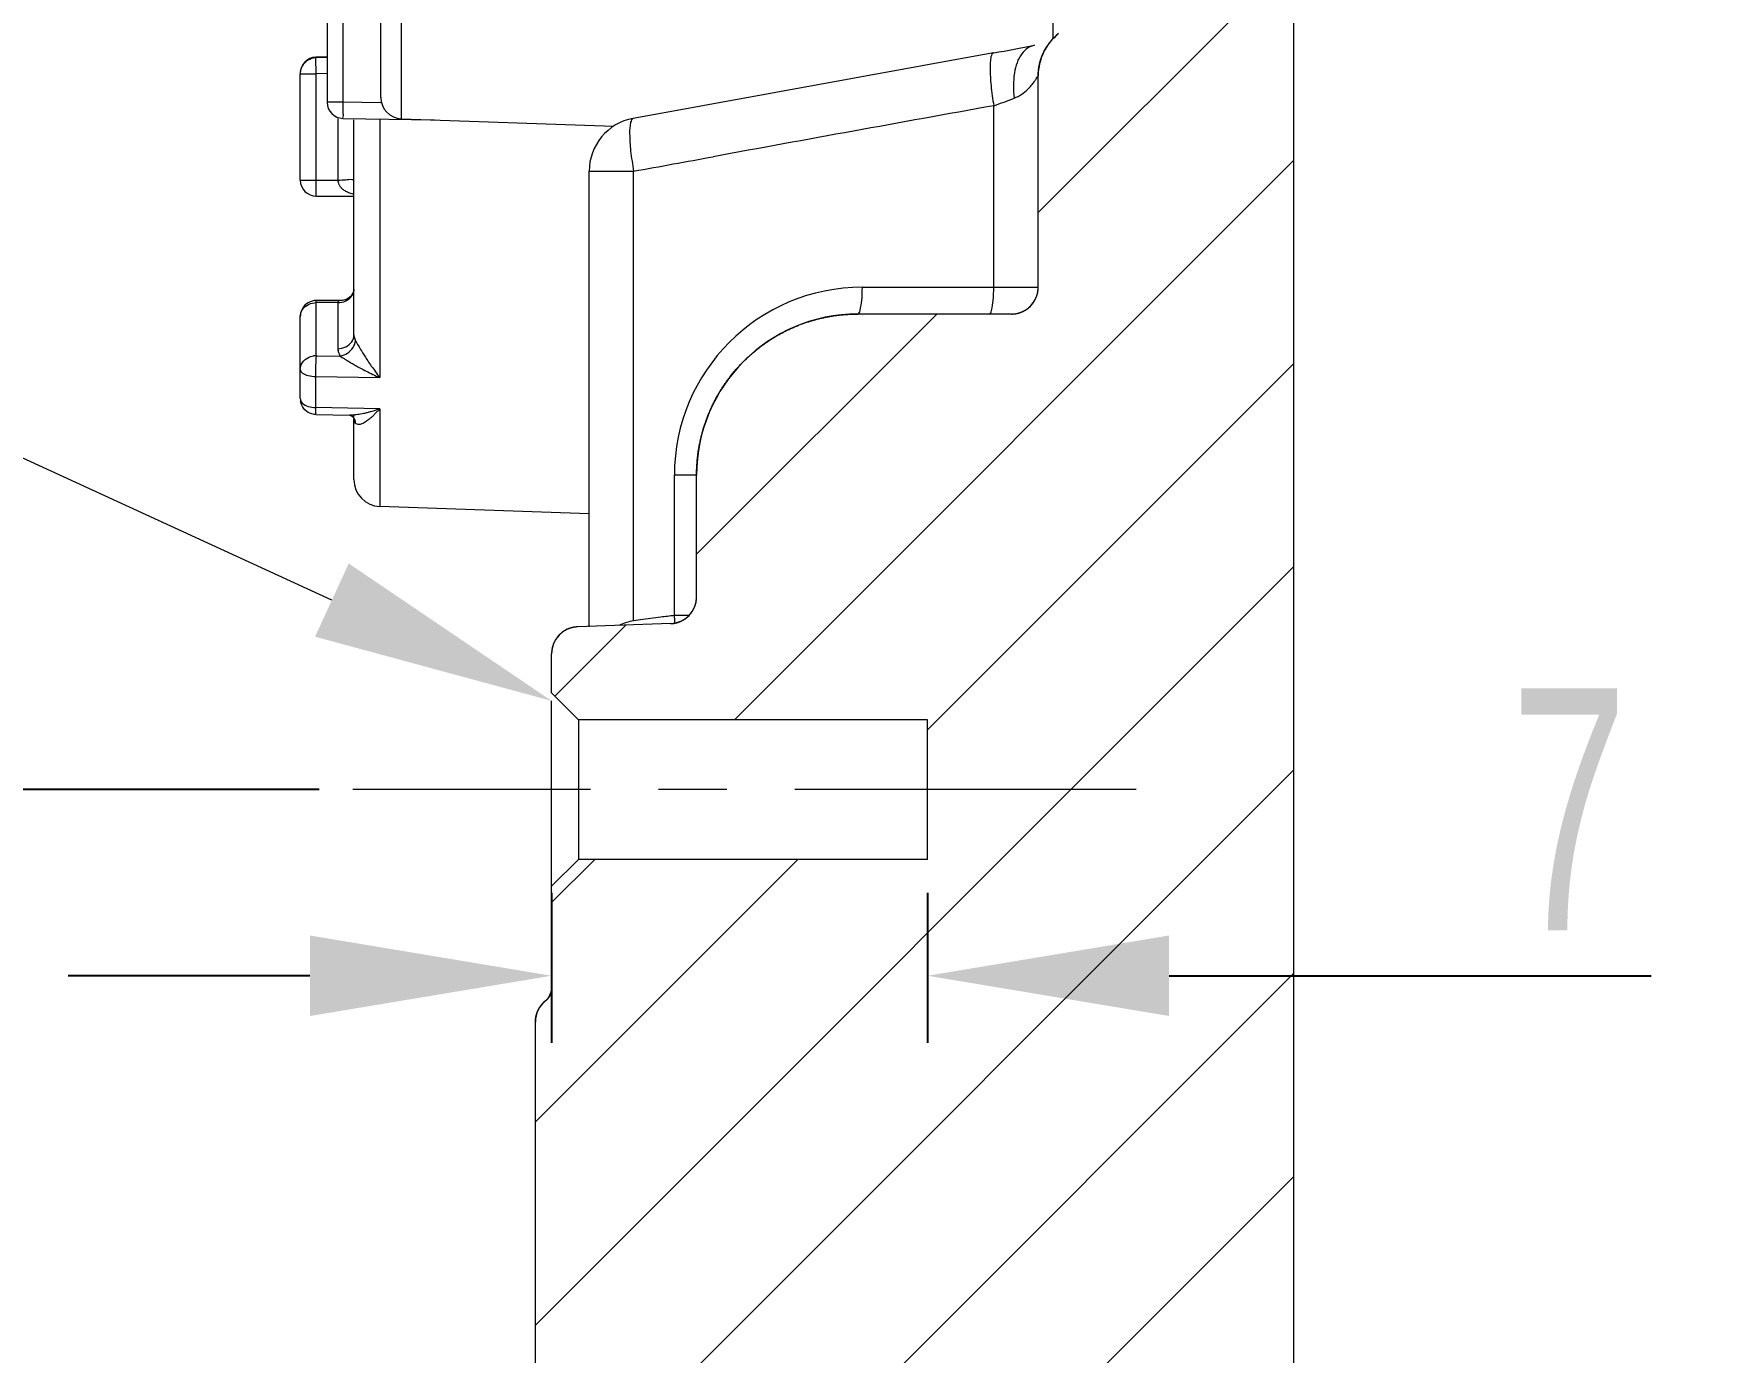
# Model space of a CAD drawing. Header units: millimetres. Extents: x 5536 to 6151, y 463 to 893.
# Drawn here: x 5880.1 to 5911.39, y 705.77 to 730.32 of the extents above; entities that cross this region are included whole.
import ezdxf

# ---------------------------------------------------------------- set-up
doc = ezdxf.new("R2010")
doc.units = ezdxf.units.MM
doc.header["$LTSCALE"] = 0.2
doc.linetypes.add('CENTER', pattern=[50.8, 31.75, -6.35, 6.35, -6.35])
doc.layers.get('0').update_dxf_attribs({"lineweight": 18})
for name, color, linetype, lineweight in [('poumianxian', 2, 'Continuous', 18), ('图层1', 1, 'CENTER', 18), ('图层2', 4, 'Continuous', 18)]:
    doc.layers.add(name, color=color, linetype=linetype, lineweight=lineweight)
doc.styles.add('標準', font='', dxfattribs={"width": 0.667})
doc.styles.get('標準').set_extended_font_data('pmingliu')
doc.dimstyles.new('ISO-25', dxfattribs={"dimtxt": 2.5, "dimasz": 2.5, "dimexe": 1.25, "dimexo": 0.625, "dimtad": 1, "dimdsep": 46, "dimtxsty": 'Standard', "dimblk": '_CAXARROW', "dimcen": 0, "dimdle": 5, "dimclrd": 4, "dimclre": 4, "dimclrt": 3, "dimadec": 0, "dimazin": 0, "dimtfac": 0.707107, "dimtofl": 0, "dimtmove": 2, "dimatfit": 3, "dimfxl": 0, "dimfrac": 2, "dimarcsym": 0})

# ---------------------------------------------------------------- blocks, each defined once
blk = doc.blocks.new('*X3')
at = {"layer": '图层2'}
for p, q in [((5898.802, 726.989), (5903.232, 731.419)), ((5893.145, 717.548), (5903.56, 727.964)), ((5892.44, 720.627), (5896.913, 725.1)), ((5896.74, 717.36), (5903.56, 724.18)), ((5889.44, 706.277), (5903.56, 720.397)), ((5889.801, 717.988), (5891.12, 719.307)), ((5889.44, 702.493), (5903.56, 716.613)), ((5889.44, 710.06), (5894.328, 714.948)), ((5889.74, 714.144), (5890.545, 714.948)), ((5889.44, 698.709), (5903.56, 712.829)), ((5889.74, 695.226), (5903.56, 709.046))]:
    blk.add_line(p, q, dxfattribs=at)
blk = doc.blocks.new('*X7')
at = {"layer": 'poumianxian'}
for points in [[(5871.575, 711.748), (5873.075, 711.748), (5872.325, 716.248)], [(5871.575, 696.748), (5873.075, 696.748), (5872.325, 692.248)]]:
    blk.add_hatch(color=6, dxfattribs=at).paths.add_polyline_path(points, flags=0)
at = {"layer": 'poumianxian', "color": 6, "lineweight": -2}
for p, q in [((5885.414, 716.248), (5871.075, 716.248)), ((5872.325, 711.748), (5872.325, 696.748)), ((5885.414, 692.248), (5871.075, 692.248))]:
    blk.add_line(p, q, dxfattribs=at)
at = {"layer": 'poumianxian', "insert": (5869.087, 704.248), "char_height": 4.5, "width": 33.87493, "attachment_point": 5, "rotation": 90, "style": '標準'}
blk.add_mtext('\\T1.004;24%%P0.3', dxfattribs=at)
blk = doc.blocks.new('_CAXARROW')
blk.add_hatch(color=0).paths.add_polyline_path([(0, 0), (-1, 0.125), (-1, -0.125)], flags=0)
blk = doc.blocks.new('*X8')
at = {"layer": 'poumianxian'}
for points in [[(5885.24, 713.531), (5885.24, 712.031), (5889.74, 712.781)], [(5901.24, 713.531), (5901.24, 712.031), (5896.74, 712.781)]]:
    blk.add_hatch(color=6, dxfattribs=at).paths.add_polyline_path(points, flags=0)
at = {"layer": 'poumianxian', "color": 6, "lineweight": -2}
for p, q in [((5889.74, 714.323), (5889.74, 711.531)), ((5896.74, 714.323), (5896.74, 711.531)), ((5885.24, 712.781), (5880.74, 712.781)), ((5901.24, 712.781), (5910.217, 712.781))]:
    blk.add_line(p, q, dxfattribs=at)
at = {"layer": 'poumianxian', "insert": (5908.691, 715.879), "char_height": 4.5, "width": 5.4027, "attachment_point": 5, "style": '標準'}
blk.add_mtext('\\T1.004;7', dxfattribs=at)

msp = doc.modelspace()

# ---------------------------------------------------------------- hatches: boundary and pattern name
at = {"layer": 'poumianxian'}
msp.add_hatch(color=6, dxfattribs=at).paths.add_polyline_path([(5885.963, 720.456), (5889.74, 717.899), (5885.337, 719.093)], flags=0)

# ---------------------------------------------------------------- linework, layer by layer
for p, q in [((5899.078, 730.224), (5899.078, 736.185)), ((5886.946, 728.735), (5886.946, 735.762)), ((5886.56, 729.134), (5886.56, 735.362)), ((5885.56, 732.953), (5885.56, 729.043)), ((5885.855, 732.953), (5885.855, 729.043)), ((5903.56, 558.588), (5903.56, 730.854)), ((5903.56, 558.588), (5903.56, 730.854)), ((5885.56, 729.889), (5885.35, 729.882)), ((5885.35, 729.868), (5885.35, 729.88)), ((5885.56, 729.876), (5885.35, 729.868)), ((5885.36, 729.569), (5885.35, 729.862)), ((5897.971, 729.962), (5891.26, 728.742)), ((5885.06, 727.595), (5885.06, 729.569)), ((5885.06, 729.569), (5885.36, 729.569)), ((5885.56, 729.576), (5885.36, 729.569)), ((5885.36, 727.295), (5885.36, 729.569)), ((5898.802, 725.6), (5898.802, 729.536)), ((5898.802, 725.6), (5898.802, 729.536)), ((5885.855, 729.043), (5885.565, 729.043)), ((5886.559, 729.031), (5885.855, 729.043)), ((5897.975, 725.6), (5897.975, 728.978)), ((5885.76, 728.743), (5885.76, 727.595)), ((5885.855, 728.743), (5887.56, 728.713)), ((5886.06, 724.715), (5886.06, 728.717)), ((5886.543, 728.731), (5886.543, 723.916)), ((5886.946, 728.735), (5890.898, 728.597)), ((5890.44, 719.275), (5890.44, 727.759)), ((5890.44, 727.759), (5891.267, 727.759)), ((5891.267, 719.391), (5891.267, 727.759)), ((5885.06, 727.595), (5885.76, 727.595)), ((5885.36, 727.295), (5886.06, 727.295)), ((5895.527, 725.6), (5898.802, 725.6)), ((5885.36, 724.325), (5885.36, 725.352)), ((5885.833, 725.352), (5885.36, 725.352)), ((5885.76, 725.312), (5885.36, 725.312)), ((5885.76, 725.312), (5885.76, 724.455)), ((5885.06, 723.528), (5885.06, 725.052)), ((5898.302, 725.1), (5895.44, 725.1)), ((5898.302, 725.1), (5895.44, 725.1)), ((5885.36, 724.325), (5885.806, 724.317)), ((5885.35, 723.357), (5885.35, 723.937)), ((5885.35, 723.937), (5886.543, 723.916)), ((5886.543, 723.337), (5885.35, 723.357)), ((5886.543, 723.337), (5886.543, 721.518)), ((5885.355, 723.228), (5885.984, 723.217)), ((5885.985, 723.217), (5885.984, 723.217)), ((5885.99, 723.216), (5885.998, 723.213)), ((5886.002, 723.212), (5886.011, 723.207)), ((5886.016, 723.205), (5886.027, 723.197)), ((5886.031, 723.195), (5886.045, 723.182)), ((5886.045, 723.182), (5886.053, 723.17)), ((5886.053, 723.171), (5886.053, 723.17)), ((5886.06, 723.171), (5886.06, 723.217)), ((5886.06, 722.018), (5886.06, 723.138)), ((5886.06, 722.018), (5886.06, 723.138)), ((5892.027, 719.488), (5892.027, 722.1)), ((5892.44, 722.1), (5892.027, 722.1)), ((5892.44, 719.836), (5892.44, 722.1)), ((5892.44, 719.836), (5892.44, 722.1)), ((5890.44, 721.382), (5886.543, 721.518)), ((5891.958, 719.336), (5890.223, 719.275)), ((5891.958, 719.336), (5890.223, 719.275)), ((5891.394, 719.407), (5891.267, 719.391)), ((5892.296, 719.488), (5892.027, 719.488)), ((5889.74, 718.048), (5889.74, 718.776)), ((5889.74, 718.048), (5889.74, 718.776)), ((5890.24, 717.548), (5889.74, 718.048)), ((5890.24, 717.548), (5889.74, 718.048)), ((5889.74, 712.549), (5889.74, 717.899)), ((5896.74, 717.548), (5890.24, 717.548)), ((5890.24, 717.548), (5890.24, 714.948)), ((5896.74, 717.548), (5890.24, 717.548)), ((5896.74, 714.948), (5896.74, 717.548)), ((5896.74, 714.948), (5896.74, 717.548)), ((5890.24, 714.948), (5889.74, 714.448)), ((5890.24, 714.948), (5889.74, 714.448)), ((5896.74, 714.948), (5890.24, 714.948)), ((5896.74, 714.948), (5890.24, 714.948)), ((5889.74, 712.549), (5889.74, 714.448)), ((5889.44, 696.572), (5889.44, 711.924)), ((5889.44, 696.572), (5889.44, 711.924))]:
    msp.add_line(p, q)
for points in [[(5886.06, 725.562), (5886.06, 725.561), (5886.06, 725.553), (5886.057, 725.539), (5886.052, 725.52), (5886.044, 725.497), (5886.031, 725.472), (5886.012, 725.445), (5885.989, 725.42), (5885.962, 725.398), (5885.931, 725.379), (5885.901, 725.366), (5885.872, 725.357), (5885.845, 725.353), (5885.828, 725.352)], [(5886.059, 725.549), (5886.057, 725.539), (5886.052, 725.519), (5886.042, 725.494), (5886.028, 725.467), (5886.009, 725.441), (5885.984, 725.415), (5885.956, 725.394), (5885.925, 725.376), (5885.893, 725.363), (5885.863, 725.356), (5885.837, 725.353)], [(5885.985, 723.217), (5885.985, 723.217), (5885.987, 723.216), (5885.995, 723.214), (5886.008, 723.209), (5886.023, 723.2), (5886.037, 723.189), (5886.044, 723.182)], [(5886.044, 723.182), (5886.049, 723.176), (5886.053, 723.171)], [(5886.053, 723.17), (5886.054, 723.168), (5886.058, 723.158), (5886.06, 723.144), (5886.06, 723.139)]]:
    msp.add_lwpolyline(points)
for centre, radius, start, end in [((5899.802, 729.536), 1, 128.3612, 180), ((5885.36, 729.582), 0.3, 92, 179.9992), ((5885.357, 729.571), 0.296, 92.0474, 150.3708), ((5882.351, 816.498), 87.935, 280.23479, 280.73714), ((5885.355, 729.569), 0.295, 169.9186, 179.9428), ((5885.86, 729.043), 0.3, 180, 269), ((5886.96, 729.134), 0.4, 180, 268), ((6372.508, -1900.13), 2671.59, 100.231271, 100.345228), ((5889.084, 753.594), 26.173, 289.8605, 290.7458), ((5891.44, 727.759), 1, 100.4503, 180), ((5885.358, 727.593), 0.296, 180.0169, 269.9355), ((5895.527, 722.1), 3.5, 90.0001, 179.9835), ((5898.302, 725.6), 0.5, 270, 360), ((5885.357, 725.052), 0.296, 169.8057, 179.9409), ((5895.44, 722.1), 3, 90, 180), ((5890.71, 727.17), 5.285, 209.0258, 211.402), ((5885.36, 723.981), 0.344, 90.0102, 98.47), ((5887.232, 724.195), 1.876, 176.0072, 176.755), ((5885.976, 724.455), 0.215, 180.0476, 189.1697), ((5885.357, 723.528), 0.296, 180.0569, 190.0719), ((5885.875, 723.051), 0.215, 4.9221, 16.1201), ((5886.56, 722.018), 0.5, 180, 268), ((5891.94, 719.836), 0.5, 272, 360), ((5890.24, 718.776), 0.5, 92, 180), ((5900.567, 649.728), 70.28, 97.18675, 97.49941), ((5900.882, 647.227), 72.801, 96.98641, 97.187), ((5889.58, 719.199), 2.464, 4.7949, 6.7207), ((5888.963, 719.146), 3.084, 3.7451, 4.829), ((5889.44, 712.549), 0.3, 308.6822, 0), ((5889.94, 711.924), 0.5, 128.6822, 180)]:
    msp.add_arc(centre, radius, start, end)
for points, knots in [([(5898.802, 729.536), (5898.802, 729.541), (5898.802, 729.55), (5898.802, 729.564), (5898.802, 729.577), (5898.803, 729.591), (5898.804, 729.605), (5898.805, 729.619), (5898.806, 729.633), (5898.808, 729.646), (5898.809, 729.66), (5898.811, 729.674), (5898.813, 729.688), (5898.815, 729.702), (5898.818, 729.716), (5898.82, 729.729), (5898.823, 729.743), (5898.826, 729.757), (5898.829, 729.771), (5898.833, 729.785), (5898.836, 729.798), (5898.84, 729.812), (5898.844, 729.826), (5898.849, 729.839), (5898.853, 729.853), (5898.858, 729.866), (5898.862, 729.88), (5898.867, 729.893), (5898.873, 729.906), (5898.878, 729.92), (5898.884, 729.933), (5898.889, 729.946), (5898.895, 729.959), (5898.901, 729.972), (5898.908, 729.985), (5898.914, 729.998), (5898.921, 730.01), (5898.928, 730.023), (5898.935, 730.035), (5898.942, 730.048), (5898.949, 730.06), (5898.957, 730.072), (5898.965, 730.084), (5898.973, 730.096), (5898.981, 730.108), (5898.989, 730.119), (5898.997, 730.131), (5899.006, 730.142), (5899.014, 730.153), (5899.023, 730.164), (5899.032, 730.175), (5899.041, 730.186), (5899.051, 730.197), (5899.06, 730.207), (5899.069, 730.217), (5899.079, 730.228), (5899.089, 730.238), (5899.099, 730.248), (5899.108, 730.257), (5899.119, 730.267), (5899.129, 730.276), (5899.139, 730.285), (5899.149, 730.294), (5899.16, 730.303), (5899.17, 730.312), (5899.177, 730.318), (5899.181, 730.321)], [0, 0, 0, 0, 13130.674866, 26301.213397, 39510.560842, 52757.641634, 66041.359658, 79360.599007, 92714.223941, 106101.079849, 119519.993539, 132969.77356, 146449.211079, 159957.080297, 173492.139068, 187053.12955, 200638.778621, 214247.798835, 227878.889211, 241530.735201, 255202.010296, 268891.37634, 282597.48423, 296318.974925, 310054.479766, 323802.621986, 337562.016986, 351331.273234, 365108.993158, 378893.774305, 392684.209424, 406478.888259, 420276.397536, 434075.322585, 447874.247544, 461671.756894, 475466.435662, 489256.870828, 503041.651918, 516819.371924, 530588.628174, 544348.023102, 558096.165342, 571831.670225, 585553.16083, 599259.26876, 612948.634822, 626619.909926, 640271.755995, 653902.846225, 667511.866585, 681097.515588, 694658.50606, 708193.56485, 721701.434029, 735180.871579, 748630.651579, 762049.565276, 775436.42118, 788790.046133, 802109.28548, 815393.003503, 828640.084308, 841849.431794, 855019.970291, 868150.645054, 868150.645054, 868150.645054, 868150.645054]), ([(5897.971, 729.962), (5897.941, 729.958), (5897.905, 729.831), (5897.902, 729.645), (5897.92, 729.33), (5897.953, 729.103), (5897.975, 728.978)], [0, 0, 0, 0, 5575.332596, 18765.690683, 38366.284866, 61634.425249, 61634.425249, 61634.425249, 61634.425249]), ([(5898.497, 729.947), (5898.419, 729.846), (5898.333, 729.56), (5898.334, 729.274), (5898.355, 729.119)], [0, 0, 0, 0, 15579.446526, 34757.809863, 34757.809863, 34757.809863, 34757.809863]), ([(5898.355, 729.119), (5898.405, 729.138), (5898.492, 729.186), (5898.595, 729.272), (5898.669, 729.351), (5898.721, 729.417), (5898.757, 729.468), (5898.783, 729.506), (5898.796, 729.527), (5898.802, 729.536)], [0, 0, 0, 0, 26712.529103, 48535.302144, 66031.855102, 79781.753689, 89972.251539, 96930.448275, 102313.300152, 102313.300152, 102313.300152, 102313.300152]), ([(5885.855, 729.043), (5885.855, 729.01), (5885.855, 728.946), (5885.847, 728.85), (5885.865, 728.797), (5885.844, 728.745), (5885.854, 728.743)], [0, 0, 0, 0, 20387.346156, 40061.608792, 55344.33253, 61506.00299, 61506.00299, 61506.00299, 61506.00299]), ([(5891.259, 728.742), (5891.231, 728.735), (5891.194, 728.617), (5891.192, 728.427), (5891.208, 728.113), (5891.249, 727.885), (5891.267, 727.759)], [0, 0, 0, 0, 5260.548592, 18394.036913, 38096.580832, 61566.055589, 61566.055589, 61566.055589, 61566.055589]), ([(5885.76, 727.595), (5885.81, 727.596), (5885.906, 727.592), (5885.98, 727.616), (5886.06, 727.6), (5886.06, 727.613)], [0, 0, 0, 0, 24177.617951, 41873.343713, 48443.195653, 48443.195653, 48443.195653, 48443.195653]), ([(5885.761, 727.595), (5885.761, 727.582), (5885.764, 727.554), (5885.778, 727.511), (5885.805, 727.467), (5885.848, 727.424), (5885.906, 727.386), (5885.979, 727.355), (5886.032, 727.339), (5886.06, 727.332)], [0, 0, 0, 0, 9429.455405, 19907.861421, 31941.519619, 46138.945522, 62639.527213, 81204.46697, 102094.690863, 102094.690863, 102094.690863, 102094.690863]), ([(5885.76, 725.312), (5885.811, 725.311), (5885.912, 725.331), (5886.018, 725.416), (5886.049, 725.49), (5886.056, 725.519)], [0, 0, 0, 0, 19208.721975, 37163.093197, 48449.963566, 48449.963566, 48449.963566, 48449.963566]), ([(5895.44, 725.1), (5895.467, 725.1), (5895.498, 725.218), (5895.521, 725.362), (5895.527, 725.517), (5895.527, 725.6)], [0, 0, 0, 0, 7510.173877, 24986.399123, 48532.825309, 48532.825309, 48532.825309, 48532.825309]), ([(5897.888, 725.1), (5897.915, 725.1), (5897.946, 725.218), (5897.969, 725.362), (5897.975, 725.517), (5897.975, 725.6)], [0, 0, 0, 0, 7513.434136, 24997.249486, 48553.898431, 48553.898431, 48553.898431, 48553.898431]), ([(5898.302, 725.1), (5898.303, 725.1), (5898.307, 725.1), (5898.313, 725.1), (5898.318, 725.1), (5898.324, 725.101), (5898.33, 725.101), (5898.335, 725.101), (5898.341, 725.102), (5898.347, 725.102), (5898.352, 725.103), (5898.358, 725.103), (5898.364, 725.104), (5898.369, 725.105), (5898.375, 725.106), (5898.381, 725.106), (5898.387, 725.107), (5898.393, 725.108), (5898.398, 725.11), (5898.404, 725.111), (5898.41, 725.112), (5898.416, 725.113), (5898.422, 725.115), (5898.428, 725.116), (5898.433, 725.118), (5898.439, 725.119), (5898.445, 725.121), (5898.451, 725.123), (5898.457, 725.125), (5898.462, 725.127), (5898.468, 725.129), (5898.474, 725.131), (5898.48, 725.133), (5898.486, 725.135), (5898.491, 725.138), (5898.497, 725.14), (5898.503, 725.142), (5898.509, 725.145), (5898.514, 725.148), (5898.52, 725.15), (5898.526, 725.153), (5898.531, 725.156), (5898.537, 725.159), (5898.542, 725.162), (5898.548, 725.165), (5898.554, 725.168), (5898.559, 725.171), (5898.564, 725.175), (5898.57, 725.178), (5898.575, 725.182), (5898.581, 725.185), (5898.586, 725.189), (5898.591, 725.192), (5898.596, 725.196), (5898.602, 725.2), (5898.607, 725.204), (5898.612, 725.208), (5898.617, 725.212), (5898.622, 725.216), (5898.627, 725.22), (5898.632, 725.224), (5898.636, 725.229), (5898.641, 725.233), (5898.646, 725.238), (5898.651, 725.242), (5898.655, 725.247), (5898.66, 725.251), (5898.664, 725.256), (5898.669, 725.261), (5898.673, 725.265), (5898.677, 725.27), (5898.682, 725.275), (5898.686, 725.28), (5898.69, 725.285), (5898.694, 725.29), (5898.698, 725.295), (5898.702, 725.3), (5898.706, 725.305), (5898.709, 725.311), (5898.713, 725.316), (5898.717, 725.321), (5898.72, 725.327), (5898.724, 725.332), (5898.727, 725.337), (5898.73, 725.343), (5898.734, 725.348), (5898.737, 725.354), (5898.74, 725.359), (5898.743, 725.365), (5898.746, 725.37), (5898.749, 725.376), (5898.751, 725.382), (5898.754, 725.387), (5898.757, 725.393), (5898.759, 725.399), (5898.762, 725.405), (5898.764, 725.41), (5898.767, 725.416), (5898.769, 725.422), (5898.771, 725.428), (5898.773, 725.433), (5898.775, 725.439), (5898.777, 725.445), (5898.779, 725.451), (5898.781, 725.457), (5898.782, 725.463), (5898.784, 725.468), (5898.786, 725.474), (5898.787, 725.48), (5898.788, 725.486), (5898.79, 725.492), (5898.791, 725.498), (5898.792, 725.503), (5898.793, 725.509), (5898.794, 725.515), (5898.795, 725.521), (5898.796, 725.527), (5898.797, 725.532), (5898.798, 725.538), (5898.798, 725.544), (5898.799, 725.549), (5898.8, 725.555), (5898.8, 725.561), (5898.8, 725.567), (5898.801, 725.572), (5898.801, 725.578), (5898.801, 725.583), (5898.801, 725.589), (5898.802, 725.595), (5898.802, 725.598), (5898.802, 725.6)], [0, 0, 0, 0, 12188.508488, 24432.299346, 36730.986938, 49084.16851, 61491.42367, 73952.314934, 86466.387067, 99033.167537, 111652.165248, 124322.872497, 137044.762614, 149817.29179, 162639.897574, 175512.000202, 188433.001062, 201402.284297, 214419.215579, 227483.14274, 240593.395672, 253749.286109, 266950.108448, 280195.138744, 293483.635828, 306814.840726, 320187.977326, 333602.252132, 347056.854209, 360550.956248, 374083.713653, 387654.266017, 401261.735656, 414905.229698, 428583.839145, 442296.639013, 456042.689991, 469821.037369, 483630.71132, 497470.728719, 511340.09176, 525237.789576, 539162.797797, 553114.079273, 567090.584695, 581091.252943, 595115.010809, 609160.774882, 623227.450686, 637313.933431, 651419.109272, 665541.854764, 679681.03825, 693835.5202, 708004.152887, 722185.781793, 736379.246604, 750583.380262, 764797.011052, 779018.961944, 793248.052663, 807483.098213, 821722.911307, 835966.302378, 850212.079549, 864459.050125, 878706.020702, 892951.797874, 907195.188943, 921435.002038, 935670.047587, 949899.137999, 964121.089199, 978334.719989, 992538.853646, 1006732.318321, 1020913.947364, 1035082.58005, 1049237.06169, 1063376.245483, 1077498.990977, 1091604.166818, 1105690.649562, 1119757.32518, 1133803.089327, 1147826.847304, 1161827.515555, 1175804.020975, 1189755.302451, 1203680.310476, 1217578.008291, 1231447.371334, 1245287.388733, 1259097.062882, 1272875.40997, 1286621.461035, 1300334.261108, 1314012.870471, 1327656.364593, 1341263.834234, 1354834.386388, 1368367.14393, 1381861.246037, 1395315.848116, 1408730.122713, 1422103.25931, 1435434.464421, 1448722.961504, 1461967.991803, 1475168.81409, 1488324.704577, 1501434.957459, 1514498.884665, 1527515.815948, 1540485.099183, 1553406.100041, 1566278.202452, 1579100.808425, 1591873.337382, 1604595.227742, 1617265.934748, 1629884.9327, 1642451.713171, 1654965.785303, 1667426.676553, 1679833.931724, 1692187.113296, 1704485.80089, 1716729.591746, 1728918.100234, 1728918.100234, 1728918.100234, 1728918.100234]), ([(5885.06, 725.052), (5885.06, 725.099), (5885.092, 725.196), (5885.21, 725.291), (5885.311, 725.312), (5885.36, 725.312)], [0, 0, 0, 0, 15404.434432, 31861.138365, 48443.798903, 48443.798903, 48443.798903, 48443.798903]), ([(5885.36, 725.352), (5885.308, 725.352), (5885.203, 725.324), (5885.101, 725.222), (5885.071, 725.139), (5885.065, 725.105)], [0, 0, 0, 0, 18185.085704, 36254.408176, 48443.510571, 48443.510571, 48443.510571, 48443.510571]), ([(5885.828, 725.354), (5885.814, 725.355), (5885.785, 725.352), (5885.762, 725.327), (5885.761, 725.312)], [0, 0, 0, 0, 17025.002191, 34691.501034, 34691.501034, 34691.501034, 34691.501034]), ([(5892.44, 722.1), (5892.44, 722.111), (5892.441, 722.133), (5892.441, 722.167), (5892.442, 722.2), (5892.443, 722.234), (5892.445, 722.268), (5892.447, 722.302), (5892.45, 722.336), (5892.452, 722.37), (5892.456, 722.404), (5892.459, 722.438), (5892.464, 722.473), (5892.468, 722.507), (5892.473, 722.542), (5892.478, 722.577), (5892.484, 722.611), (5892.49, 722.646), (5892.497, 722.681), (5892.504, 722.716), (5892.512, 722.751), (5892.52, 722.786), (5892.528, 722.821), (5892.537, 722.856), (5892.546, 722.891), (5892.556, 722.926), (5892.566, 722.961), (5892.577, 722.996), (5892.588, 723.031), (5892.6, 723.065), (5892.612, 723.1), (5892.624, 723.135), (5892.637, 723.17), (5892.651, 723.204), (5892.665, 723.239), (5892.679, 723.274), (5892.694, 723.308), (5892.71, 723.342), (5892.725, 723.376), (5892.742, 723.41), (5892.758, 723.444), (5892.775, 723.478), (5892.793, 723.512), (5892.811, 723.545), (5892.83, 723.578), (5892.849, 723.611), (5892.868, 723.644), (5892.888, 723.677), (5892.909, 723.71), (5892.929, 723.742), (5892.951, 723.774), (5892.972, 723.806), (5892.994, 723.837), (5893.017, 723.869), (5893.04, 723.9), (5893.063, 723.93), (5893.087, 723.961), (5893.111, 723.991), (5893.136, 724.021), (5893.161, 724.051), (5893.186, 724.08), (5893.212, 724.109), (5893.238, 724.138), (5893.265, 724.166), (5893.292, 724.194), (5893.319, 724.222), (5893.347, 724.249), (5893.375, 724.276), (5893.403, 724.302), (5893.432, 724.328), (5893.461, 724.354), (5893.49, 724.38), (5893.52, 724.405), (5893.549, 724.429), (5893.58, 724.453), (5893.61, 724.477), (5893.641, 724.501), (5893.672, 724.524), (5893.703, 724.546), (5893.735, 724.568), (5893.767, 724.59), (5893.799, 724.611), (5893.831, 724.632), (5893.863, 724.652), (5893.896, 724.672), (5893.929, 724.692), (5893.962, 724.711), (5893.995, 724.729), (5894.029, 724.747), (5894.062, 724.765), (5894.096, 724.782), (5894.13, 724.799), (5894.164, 724.815), (5894.198, 724.831), (5894.233, 724.846), (5894.267, 724.861), (5894.301, 724.876), (5894.336, 724.89), (5894.371, 724.903), (5894.405, 724.916), (5894.44, 724.929), (5894.475, 724.941), (5894.51, 724.952), (5894.545, 724.963), (5894.58, 724.974), (5894.615, 724.984), (5894.65, 724.994), (5894.685, 725.004), (5894.72, 725.012), (5894.755, 725.021), (5894.79, 725.029), (5894.825, 725.036), (5894.86, 725.043), (5894.894, 725.05), (5894.929, 725.056), (5894.964, 725.062), (5894.999, 725.068), (5895.033, 725.072), (5895.068, 725.077), (5895.102, 725.081), (5895.137, 725.085), (5895.171, 725.088), (5895.205, 725.091), (5895.239, 725.093), (5895.273, 725.096), (5895.307, 725.097), (5895.34, 725.099), (5895.374, 725.099), (5895.407, 725.1), (5895.429, 725.1), (5895.44, 725.1)], [0, 0, 0, 0, 12176.337079, 24407.901433, 36694.307702, 49035.153421, 61430.018844, 73878.466768, 86380.042531, 98934.273769, 111540.670421, 124198.724736, 136907.910961, 149667.68553, 162477.486841, 175336.735344, 188244.833509, 201201.165732, 214205.098435, 227255.980087, 240353.141156, 253495.894325, 266683.534333, 279915.338278, 293190.565602, 306508.458147, 319868.240449, 333269.119784, 346710.286262, 360190.913163, 373710.156991, 387267.157768, 400861.0392, 414490.908987, 428155.858958, 441854.965528, 455587.289831, 469351.878142, 483147.761992, 496973.958855, 510829.472122, 524713.291736, 538624.394471, 552561.744354, 566524.293034, 580510.980231, 594520.734278, 608552.47233, 622605.101131, 636677.517269, 650768.607744, 664877.25048, 679002.314843, 693142.66208, 707297.146029, 721464.613435, 735643.90468, 749833.854271, 764033.291399, 778241.040553, 792455.922054, 806676.752611, 820902.346056, 835131.513698, 849363.065186, 863595.808863, 877828.552541, 892060.104029, 906289.271699, 920514.865116, 934735.695673, 948950.577174, 963158.326328, 977357.763484, 991547.713046, 1005727.004292, 1019894.471698, 1034048.955647, 1048189.302884, 1062314.367246, 1076423.009982, 1090514.100458, 1104586.516596, 1118639.145397, 1132670.883468, 1146680.637496, 1160667.324693, 1174629.873373, 1188567.223257, 1202478.326009, 1216362.145605, 1230217.658873, 1244043.855736, 1257839.739586, 1271604.327896, 1285336.652199, 1299035.758804, 1312700.708788, 1326330.578528, 1339924.45996, 1353481.460737, 1367000.704565, 1380481.331466, 1393922.497944, 1407323.377279, 1420683.159581, 1434001.052126, 1447276.27945, 1460508.083395, 1473695.723403, 1486838.476572, 1499935.63764, 1512986.519293, 1525990.451996, 1538946.784225, 1551854.882384, 1564714.130893, 1577523.932199, 1590283.706767, 1602992.892997, 1615650.947308, 1628257.343996, 1640811.575198, 1653313.150961, 1665761.598885, 1678156.464308, 1690497.310029, 1702783.716334, 1715015.280651, 1727191.617729, 1727191.617729, 1727191.617729, 1727191.617729]), ([(5885.76, 724.455), (5885.812, 724.455), (5885.913, 724.477), (5886.03, 724.574), (5886.06, 724.669), (5886.06, 724.715)], [0, 0, 0, 0, 17142.774669, 33314.35419, 48452.55951, 48452.55951, 48452.55951, 48452.55951]), ([(5885.806, 724.317), (5885.854, 724.326), (5885.948, 724.364), (5886.051, 724.468), (5886.085, 724.561), (5886.089, 724.606)], [0, 0, 0, 0, 16498.786947, 33039.923029, 48453.221291, 48453.221291, 48453.221291, 48453.221291]), ([(5886.06, 724.715), (5886.06, 724.701), (5886.063, 724.675), (5886.073, 724.639), (5886.083, 724.616), (5886.089, 724.606)], [0, 0, 0, 0, 17228.420062, 33227.719718, 48453.813106, 48453.813106, 48453.813106, 48453.813106]), ([(5885.06, 724.065), (5885.06, 724.111), (5885.092, 724.208), (5885.196, 724.292), (5885.276, 724.317), (5885.31, 724.321)], [0, 0, 0, 0, 17267.817865, 35720.086293, 48446.796649, 48446.796649, 48446.796649, 48446.796649]), ([(5885.35, 723.937), (5885.35, 723.968), (5885.351, 724.034), (5885.353, 724.135), (5885.355, 724.226), (5885.358, 724.281), (5885.359, 724.301)], [0, 0, 0, 0, 15754.519948, 33597.671685, 51342.039322, 61522.006302, 61522.006302, 61522.006302, 61522.006302]), ([(5885.763, 724.421), (5885.764, 724.415), (5885.768, 724.394), (5885.781, 724.358), (5885.797, 724.331), (5885.806, 724.317)], [0, 0, 0, 0, 7113.959842, 27910.648239, 48452.197769, 48452.197769, 48452.197769, 48452.197769]), ([(5885.806, 724.317), (5885.818, 724.309), (5885.846, 724.29), (5885.893, 724.26), (5885.949, 724.226), (5886.015, 724.186), (5886.093, 724.141), (5886.185, 724.091), (5886.292, 724.034), (5886.412, 723.975), (5886.498, 723.935), (5886.543, 723.916)], [0, 0, 0, 0, 6853.7698, 15423.134074, 25461.941932, 37162.146807, 50872.800796, 66926.203929, 85503.162325, 106420.041936, 128953.095259, 128953.095259, 128953.095259, 128953.095259]), ([(5886.199, 724.417), (5886.204, 724.409), (5886.224, 724.376), (5886.263, 724.313), (5886.32, 724.226), (5886.386, 724.129), (5886.461, 724.023), (5886.515, 723.952), (5886.543, 723.916)], [0, 0, 0, 0, 3935.338235, 16979.890134, 32077.692836, 49294.91731, 68328.247658, 88365.96705, 88365.96705, 88365.96705, 88365.96705]), ([(5885.06, 724.065), (5885.06, 724.04), (5885.108, 723.984), (5885.215, 723.949), (5885.302, 723.938), (5885.35, 723.937)], [0, 0, 0, 0, 10778.608124, 27680.641819, 48447.618132, 48447.618132, 48447.618132, 48447.618132]), ([(5885.06, 723.528), (5885.06, 723.497), (5885.1, 723.426), (5885.212, 723.373), (5885.302, 723.358), (5885.35, 723.357)], [0, 0, 0, 0, 12444.610146, 29057.693607, 48449.225312, 48449.225312, 48449.225312, 48449.225312]), ([(5885.355, 723.228), (5885.304, 723.229), (5885.2, 723.258), (5885.1, 723.36), (5885.071, 723.442), (5885.065, 723.476)], [0, 0, 0, 0, 18146.622413, 36261.804611, 48449.694687, 48449.694687, 48449.694687, 48449.694687]), ([(5885.357, 723.234), (5885.345, 723.237), (5885.359, 723.297), (5885.35, 723.328), (5885.35, 723.357)], [0, 0, 0, 0, 10410.153572, 34694.033725, 34694.033725, 34694.033725, 34694.033725]), ([(5886.543, 723.337), (5886.514, 723.326), (5886.459, 723.307), (5886.379, 723.282), (5886.308, 723.262), (5886.243, 723.247), (5886.185, 723.235), (5886.131, 723.227), (5886.09, 723.222), (5886.066, 723.22), (5886.06, 723.219)], [0, 0, 0, 0, 21217.307495, 40588.313431, 57760.971952, 72855.457839, 86413.137463, 98976.009832, 111045.127, 115208.170699, 115208.170699, 115208.170699, 115208.170699]), ([(5886.543, 723.337), (5886.525, 723.317), (5886.491, 723.28), (5886.442, 723.229), (5886.397, 723.187), (5886.357, 723.152), (5886.321, 723.123), (5886.288, 723.1), (5886.256, 723.079), (5886.224, 723.063), (5886.191, 723.05), (5886.157, 723.042), (5886.12, 723.044), (5886.098, 723.059), (5886.089, 723.069)], [0, 0, 0, 0, 23826.340273, 44969.560095, 63165.304868, 78678.382043, 92178.242722, 104272.933918, 115467.317763, 126132.087241, 136513.412658, 146782.949647, 157234.371882, 168882.8522, 168882.8522, 168882.8522, 168882.8522]), ([(5886.06, 723.219), (5886.049, 723.218), (5886.024, 723.217), (5885.999, 723.216), (5885.985, 723.217)], [0, 0, 0, 0, 15551.705987, 34698.346129, 34698.346129, 34698.346129, 34698.346129]), ([(5886.089, 723.069), (5886.08, 723.08), (5886.066, 723.101), (5886.06, 723.126), (5886.06, 723.138)], [0, 0, 0, 0, 19156.75151, 34698.928567, 34698.928567, 34698.928567, 34698.928567]), ([(5891.958, 719.336), (5891.96, 719.336), (5891.963, 719.336), (5891.969, 719.337), (5891.974, 719.337), (5891.98, 719.337), (5891.985, 719.338), (5891.991, 719.338), (5891.996, 719.339), (5892.002, 719.34), (5892.007, 719.34), (5892.013, 719.341), (5892.019, 719.342), (5892.024, 719.343), (5892.03, 719.344), (5892.035, 719.345), (5892.041, 719.346), (5892.047, 719.347), (5892.052, 719.348), (5892.058, 719.35), (5892.064, 719.351), (5892.069, 719.353), (5892.075, 719.354), (5892.081, 719.356), (5892.086, 719.358), (5892.092, 719.359), (5892.098, 719.361), (5892.103, 719.363), (5892.109, 719.365), (5892.115, 719.367), (5892.12, 719.369), (5892.126, 719.371), (5892.131, 719.374), (5892.137, 719.376), (5892.143, 719.378), (5892.148, 719.381), (5892.154, 719.384), (5892.159, 719.386), (5892.165, 719.389), (5892.17, 719.392), (5892.176, 719.395), (5892.181, 719.397), (5892.186, 719.4), (5892.192, 719.404), (5892.197, 719.407), (5892.202, 719.41), (5892.208, 719.413), (5892.213, 719.417), (5892.218, 719.42), (5892.223, 719.423), (5892.228, 719.427), (5892.234, 719.431), (5892.239, 719.434), (5892.244, 719.438), (5892.249, 719.442), (5892.254, 719.446), (5892.258, 719.45), (5892.263, 719.454), (5892.268, 719.458), (5892.273, 719.462), (5892.277, 719.466), (5892.282, 719.471), (5892.287, 719.475), (5892.291, 719.479), (5892.296, 719.484), (5892.3, 719.488), (5892.304, 719.493), (5892.309, 719.498), (5892.313, 719.502), (5892.317, 719.507), (5892.321, 719.512), (5892.325, 719.517), (5892.329, 719.521), (5892.333, 719.526), (5892.337, 719.531), (5892.341, 719.536), (5892.345, 719.541), (5892.348, 719.547), (5892.352, 719.552), (5892.355, 719.557), (5892.359, 719.562), (5892.362, 719.567), (5892.366, 719.573), (5892.369, 719.578), (5892.372, 719.583), (5892.375, 719.589), (5892.378, 719.594), (5892.381, 719.6), (5892.384, 719.605), (5892.387, 719.611), (5892.39, 719.616), (5892.392, 719.622), (5892.395, 719.627), (5892.397, 719.633), (5892.4, 719.638), (5892.402, 719.644), (5892.404, 719.65), (5892.407, 719.655), (5892.409, 719.661), (5892.411, 719.667), (5892.413, 719.672), (5892.415, 719.678), (5892.417, 719.684), (5892.418, 719.689), (5892.42, 719.695), (5892.422, 719.701), (5892.423, 719.707), (5892.425, 719.712), (5892.426, 719.718), (5892.428, 719.724), (5892.429, 719.729), (5892.43, 719.735), (5892.431, 719.741), (5892.432, 719.746), (5892.433, 719.752), (5892.434, 719.758), (5892.435, 719.763), (5892.436, 719.769), (5892.437, 719.775), (5892.437, 719.78), (5892.438, 719.786), (5892.438, 719.792), (5892.439, 719.797), (5892.439, 719.803), (5892.44, 719.808), (5892.44, 719.814), (5892.44, 719.819), (5892.44, 719.825), (5892.44, 719.83), (5892.44, 719.834), (5892.44, 719.836)], [0, 0, 0, 0, 12236.151327, 24525.468307, 36867.559736, 49262.01886, 61708.422207, 74206.330663, 86755.288414, 99354.822925, 112004.445941, 124703.652092, 137451.919107, 150248.708754, 163093.466006, 175985.618603, 188924.578232, 201909.739441, 214940.480836, 228016.163502, 241136.132636, 254299.716645, 267506.227657, 280754.961436, 294045.19742, 307376.198998, 320747.213827, 334157.47345, 347606.193572, 361092.574951, 374615.802552, 388175.046388, 401769.461703, 415398.188802, 429060.353989, 442755.069037, 456481.431958, 470238.527092, 484025.425785, 497841.185959, 511684.853159, 525555.460617, 539452.029498, 553373.569553, 567319.079059, 581287.545567, 595277.946399, 609289.248774, 623320.410294, 637370.379129, 651438.095492, 665522.490623, 679622.488651, 693737.00568, 707864.951765, 722005.230046, 736156.738268, 750318.368738, 764489.008629, 778667.541386, 792852.846631, 807043.800223, 821239.276011, 835438.145111, 849639.277264, 863841.541381, 878043.80561, 892244.93788, 906443.807073, 920639.282755, 934830.236277, 949015.541576, 963194.074397, 977364.714294, 991526.344648, 1005677.852821, 1019818.131252, 1033946.077109, 1048060.594233, 1062160.59217, 1076244.987318, 1090312.703701, 1104362.67281, 1118393.83419, 1132405.136544, 1146395.537223, 1160364.003909, 1174309.513341, 1188231.053541, 1202127.622285, 1215998.229737, 1229841.897006, 1243657.657269, 1257444.555871, 1271201.65102, 1284928.013808, 1298622.728853, 1312284.894181, 1325913.621241, 1339508.036544, 1353067.280357, 1366590.507964, 1380076.889362, 1393525.609592, 1406935.869036, 1420306.883875, 1433637.885614, 1446928.121642, 1460176.855242, 1473383.366263, 1486546.950235, 1499666.919379, 1512742.602156, 1525773.343455, 1538758.504837, 1551697.464428, 1564589.616927, 1577434.373962, 1590231.163747, 1602979.430817, 1615678.636936, 1628328.259905, 1640927.794633, 1653476.752179, 1665974.660742, 1678421.064242, 1690815.523207, 1703157.614564, 1715446.931521, 1727683.082996, 1727683.082996, 1727683.082996, 1727683.082996]), ([(5890.223, 719.275), (5890.221, 719.275), (5890.217, 719.275), (5890.212, 719.275), (5890.207, 719.275), (5890.201, 719.274), (5890.196, 719.274), (5890.19, 719.273), (5890.184, 719.273), (5890.179, 719.272), (5890.173, 719.271), (5890.168, 719.27), (5890.162, 719.27), (5890.157, 719.269), (5890.151, 719.268), (5890.145, 719.267), (5890.14, 719.266), (5890.134, 719.264), (5890.128, 719.263), (5890.123, 719.262), (5890.117, 719.26), (5890.111, 719.259), (5890.106, 719.257), (5890.1, 719.256), (5890.094, 719.254), (5890.089, 719.252), (5890.083, 719.25), (5890.077, 719.248), (5890.072, 719.246), (5890.066, 719.244), (5890.061, 719.242), (5890.055, 719.24), (5890.049, 719.238), (5890.044, 719.235), (5890.038, 719.233), (5890.033, 719.231), (5890.027, 719.228), (5890.022, 719.225), (5890.016, 719.223), (5890.011, 719.22), (5890.005, 719.217), (5890, 719.214), (5889.994, 719.211), (5889.989, 719.208), (5889.984, 719.205), (5889.978, 719.202), (5889.973, 719.198), (5889.968, 719.195), (5889.963, 719.192), (5889.957, 719.188), (5889.952, 719.184), (5889.947, 719.181), (5889.942, 719.177), (5889.937, 719.173), (5889.932, 719.169), (5889.927, 719.166), (5889.922, 719.162), (5889.918, 719.158), (5889.913, 719.153), (5889.908, 719.149), (5889.903, 719.145), (5889.899, 719.141), (5889.894, 719.136), (5889.89, 719.132), (5889.885, 719.128), (5889.881, 719.123), (5889.876, 719.119), (5889.872, 719.114), (5889.868, 719.109), (5889.864, 719.105), (5889.86, 719.1), (5889.855, 719.095), (5889.851, 719.09), (5889.848, 719.085), (5889.844, 719.08), (5889.84, 719.075), (5889.836, 719.07), (5889.832, 719.065), (5889.829, 719.06), (5889.825, 719.055), (5889.822, 719.049), (5889.819, 719.044), (5889.815, 719.039), (5889.812, 719.034), (5889.809, 719.028), (5889.806, 719.023), (5889.803, 719.017), (5889.8, 719.012), (5889.797, 719.006), (5889.794, 719.001), (5889.791, 718.995), (5889.789, 718.99), (5889.786, 718.984), (5889.783, 718.979), (5889.781, 718.973), (5889.779, 718.968), (5889.776, 718.962), (5889.774, 718.956), (5889.772, 718.951), (5889.77, 718.945), (5889.768, 718.939), (5889.766, 718.934), (5889.764, 718.928), (5889.762, 718.922), (5889.761, 718.916), (5889.759, 718.911), (5889.757, 718.905), (5889.756, 718.899), (5889.754, 718.894), (5889.753, 718.888), (5889.752, 718.882), (5889.751, 718.876), (5889.749, 718.871), (5889.748, 718.865), (5889.747, 718.859), (5889.746, 718.854), (5889.746, 718.848), (5889.745, 718.842), (5889.744, 718.837), (5889.743, 718.831), (5889.743, 718.825), (5889.742, 718.82), (5889.742, 718.814), (5889.741, 718.809), (5889.741, 718.803), (5889.741, 718.798), (5889.741, 718.792), (5889.74, 718.787), (5889.74, 718.781), (5889.74, 718.778), (5889.74, 718.776)], [0, 0, 0, 0, 12231.509814, 24516.165122, 36853.574875, 49243.332428, 61685.014519, 74178.182177, 86722.379768, 99317.13496, 111961.959601, 124656.348599, 137399.779885, 150191.715326, 163031.600213, 175918.862467, 188852.914041, 201833.149579, 214858.948063, 227929.670768, 241044.66314, 254203.253844, 267404.755268, 280648.463443, 293933.658082, 307259.602848, 320625.545688, 334030.718437, 347474.337169, 360955.602719, 374473.700594, 388027.801124, 401617.059622, 415240.616974, 428897.599734, 442587.120003, 456308.276142, 470060.152836, 483841.821787, 497652.341267, 511490.757189, 525356.103148, 539247.400684, 553163.659921, 567103.879518, 581067.047408, 595052.141299, 609058.128808, 623083.967927, 637128.607229, 651190.987324, 665270.039862, 679364.689378, 693473.852388, 707596.439497, 721731.353847, 735877.494018, 750033.752598, 764199.01718, 778372.171635, 792552.096011, 806737.666589, 820927.757648, 835121.240731, 849316.986169, 863513.86282, 877710.739746, 891906.48514, 906099.968316, 920290.059269, 934475.629777, 948655.554206, 962828.708724, 976993.973314, 991150.231776, 1005296.3719, 1019431.286539, 1033553.873283, 1047663.036387, 1061757.685999, 1075836.738552, 1089899.118669, 1103943.758053, 1117969.597033, 1131975.584523, 1145960.678455, 1159923.846328, 1173864.066047, 1187780.325229, 1201671.622828, 1215536.968781, 1229375.38457, 1243185.90414, 1256967.572998, 1270719.449707, 1284440.605921, 1298130.125981, 1311787.108879, 1325410.666192, 1338999.924764, 1352554.025401, 1366072.123067, 1379553.388715, 1392997.007482, 1406402.18005, 1419768.1229, 1433094.067828, 1446379.262509, 1459622.970506, 1472824.471938, 1485983.062606, 1499098.054989, 1512168.777805, 1525194.57619, 1538174.811949, 1551108.863441, 1563996.125597, 1576836.01049, 1589627.945882, 1602371.377189, 1615065.766154, 1627710.590778, 1640305.34616, 1652849.543771, 1665342.711314, 1677784.393555, 1690174.150965, 1702511.560633, 1714796.215918, 1727027.72589, 1727027.72589, 1727027.72589, 1727027.72589]), ([(5889.74, 712.549), (5889.74, 712.547), (5889.74, 712.544), (5889.74, 712.54), (5889.74, 712.536), (5889.74, 712.532), (5889.74, 712.528), (5889.739, 712.524), (5889.739, 712.52), (5889.739, 712.516), (5889.738, 712.512), (5889.738, 712.508), (5889.737, 712.503), (5889.736, 712.499), (5889.736, 712.495), (5889.735, 712.491), (5889.734, 712.487), (5889.733, 712.483), (5889.732, 712.479), (5889.731, 712.475), (5889.73, 712.47), (5889.729, 712.466), (5889.728, 712.462), (5889.726, 712.458), (5889.725, 712.454), (5889.724, 712.45), (5889.722, 712.446), (5889.721, 712.442), (5889.719, 712.438), (5889.718, 712.434), (5889.716, 712.43), (5889.714, 712.426), (5889.713, 712.422), (5889.711, 712.419), (5889.709, 712.415), (5889.707, 712.411), (5889.705, 712.407), (5889.703, 712.403), (5889.701, 712.4), (5889.699, 712.396), (5889.697, 712.392), (5889.694, 712.389), (5889.692, 712.385), (5889.69, 712.382), (5889.687, 712.378), (5889.685, 712.375), (5889.682, 712.371), (5889.68, 712.368), (5889.677, 712.364), (5889.675, 712.361), (5889.672, 712.358), (5889.669, 712.355), (5889.667, 712.351), (5889.664, 712.348), (5889.661, 712.345), (5889.658, 712.342), (5889.655, 712.339), (5889.652, 712.336), (5889.649, 712.333), (5889.646, 712.33), (5889.643, 712.328), (5889.64, 712.325), (5889.637, 712.322), (5889.634, 712.32), (5889.631, 712.317), (5889.629, 712.315), (5889.628, 712.314)], [0, 0, 0, 0, 13131.453109, 26302.284439, 39511.448983, 52757.881926, 66040.497995, 79358.193004, 92709.842804, 106094.305735, 119510.420584, 132957.010058, 146432.878798, 159936.814654, 173467.590582, 187023.963449, 200604.675344, 214208.454631, 227834.016024, 241480.061916, 255145.281559, 268828.354618, 282527.948601, 296242.722148, 309971.324133, 323712.39583, 337464.570891, 351226.476131, 364996.732105, 378773.954964, 392556.756694, 406343.745196, 420133.52647, 433924.704366, 447715.882228, 461505.663412, 475292.652081, 489075.453708, 502852.676446, 516622.932618, 530384.837706, 544137.012811, 557878.084591, 571606.686521, 585321.460135, 599021.054118, 612704.126843, 626369.3469, 640015.392525, 653640.953996, 667244.733032, 680825.445165, 694381.818085, 707912.593837, 721416.529904, 734892.398601, 748338.987877, 761755.102933, 775139.565856, 788491.215772, 801808.910753, 815091.526818, 828337.959783, 841547.124281, 854717.955412, 867849.408765, 867849.408765, 867849.408765, 867849.408765]), ([(5889.44, 711.924), (5889.44, 711.926), (5889.44, 711.931), (5889.441, 711.938), (5889.441, 711.944), (5889.441, 711.951), (5889.442, 711.958), (5889.442, 711.965), (5889.443, 711.972), (5889.443, 711.979), (5889.444, 711.986), (5889.445, 711.992), (5889.446, 711.999), (5889.447, 712.006), (5889.448, 712.013), (5889.45, 712.02), (5889.451, 712.027), (5889.453, 712.034), (5889.454, 712.041), (5889.456, 712.047), (5889.458, 712.054), (5889.459, 712.061), (5889.461, 712.068), (5889.464, 712.075), (5889.466, 712.081), (5889.468, 712.088), (5889.47, 712.095), (5889.473, 712.101), (5889.475, 712.108), (5889.478, 712.115), (5889.481, 712.121), (5889.484, 712.128), (5889.487, 712.134), (5889.49, 712.141), (5889.493, 712.147), (5889.496, 712.153), (5889.499, 712.16), (5889.503, 712.166), (5889.506, 712.172), (5889.51, 712.178), (5889.513, 712.184), (5889.517, 712.19), (5889.521, 712.196), (5889.525, 712.202), (5889.529, 712.208), (5889.533, 712.214), (5889.537, 712.22), (5889.541, 712.225), (5889.546, 712.231), (5889.55, 712.236), (5889.554, 712.242), (5889.559, 712.247), (5889.563, 712.252), (5889.568, 712.258), (5889.573, 712.263), (5889.577, 712.268), (5889.582, 712.273), (5889.587, 712.278), (5889.592, 712.283), (5889.597, 712.287), (5889.602, 712.292), (5889.607, 712.297), (5889.612, 712.301), (5889.617, 712.306), (5889.623, 712.31), (5889.626, 712.313), (5889.628, 712.314)], [0, 0, 0, 0, 13131.160371, 26301.69808, 39510.568287, 52756.705915, 66039.025999, 79356.424191, 92707.776524, 106091.940911, 119507.75705, 132954.046815, 146429.614946, 159933.250018, 173463.724409, 187019.795141, 200600.204243, 214203.680319, 227828.938087, 241474.679613, 255139.59501, 268822.362878, 282521.651558, 296236.119225, 309964.415385, 323705.180861, 337457.049409, 351218.647696, 364988.596884, 378765.512878, 392548.007229, 406334.688496, 420124.162356, 433915.032931, 447705.903531, 461495.377368, 475282.058578, 489064.552885, 502841.46885, 516611.418043, 530373.016367, 544124.88492, 557865.650402, 571593.946669, 585308.414335, 599007.702851, 612690.470914, 626355.386204, 640001.127644, 653626.385487, 667229.861492, 680810.270737, 694366.341292, 707896.815745, 721400.450879, 734876.019129, 748322.308749, 761738.124922, 775122.289299, 788473.641673, 801791.039736, 815073.359847, 828319.497526, 841528.367672, 854698.905379, 867830.065641, 867830.065641, 867830.065641, 867830.065641])]:
    msp.add_open_spline(points, degree=3, knots=knots)
for points in [[(5898.734, 730.103), (5898.64, 730.09), (5898.555, 730.022), (5898.497, 729.947)], [(5885.065, 729.621), (5885.071, 729.654), (5885.083, 729.688), (5885.1, 729.717)], [(5891.267, 727.759), (5891.76, 727.849), (5892.254, 727.939), (5892.747, 728.029)], [(5886.056, 725.519), (5886.059, 725.534), (5886.06, 725.548), (5886.06, 725.563)], [(5886.053, 723.17), (5886.066, 723.152), (5886.075, 723.131), (5886.081, 723.11)], [(5891.267, 719.391), (5891.177, 719.373), (5891.088, 719.344), (5891.005, 719.304)]]:
    msp.add_open_spline(points, degree=3)
at = {"layer": 'poumianxian', "color": 6}
msp.add_line((5885.65, 719.775), (5877.329, 723.591), dxfattribs=at)
at = {"layer": '图层1'}
msp.add_line((5900.623, 716.248), (5886.039, 716.248), dxfattribs=at)

# ---------------------------------------------------------------- block references
at = {"layer": '图层2'}
msp.add_blockref('*X3', (0, 0), dxfattribs=at)

# ---------------------------------------------------------------- dimensions: what is measured, and where the dimension line sits
at = {"layer": 'poumianxian'}
dim = msp.add_linear_dim(base=(5872.325, 692.248), p1=(5886.039, 716.248), p2=(5886.039, 692.248), angle=90, text='24%%P0.3', dimstyle='ISO-25', override={"dimtxt": 4.5, "dimasz": 4.5, "dimtoh": 1, "dimtxsty": '標準', "dimsah": 1, "dimclrd": 6, "dimclre": 6, "dimclrt": 256, "dimtfill": 1, "dimtolj": 1}, dxfattribs=at)
dim.commit()
dim.dimension.update_dxf_attribs({"geometry": '*X7', "text_midpoint": (5872.325, 704.248)})
dim = msp.add_linear_dim(base=(5889.74, 712.781), p1=(5896.74, 714.948), p2=(5889.74, 714.948), dimstyle='ISO-25', override={"dimtxt": 4.5, "dimasz": 4.5, "dimtoh": 1, "dimtxsty": '標準', "dimsah": 1, "dimclrd": 6, "dimclre": 6, "dimclrt": 256, "dimtfill": 1, "dimtolj": 1, "dimtzin": 8}, dxfattribs=at)
dim.commit()
dim.dimension.update_dxf_attribs({"geometry": '*X8', "text_midpoint": (5908.691, 712.781)})

doc.saveas('drawing.dxf')
